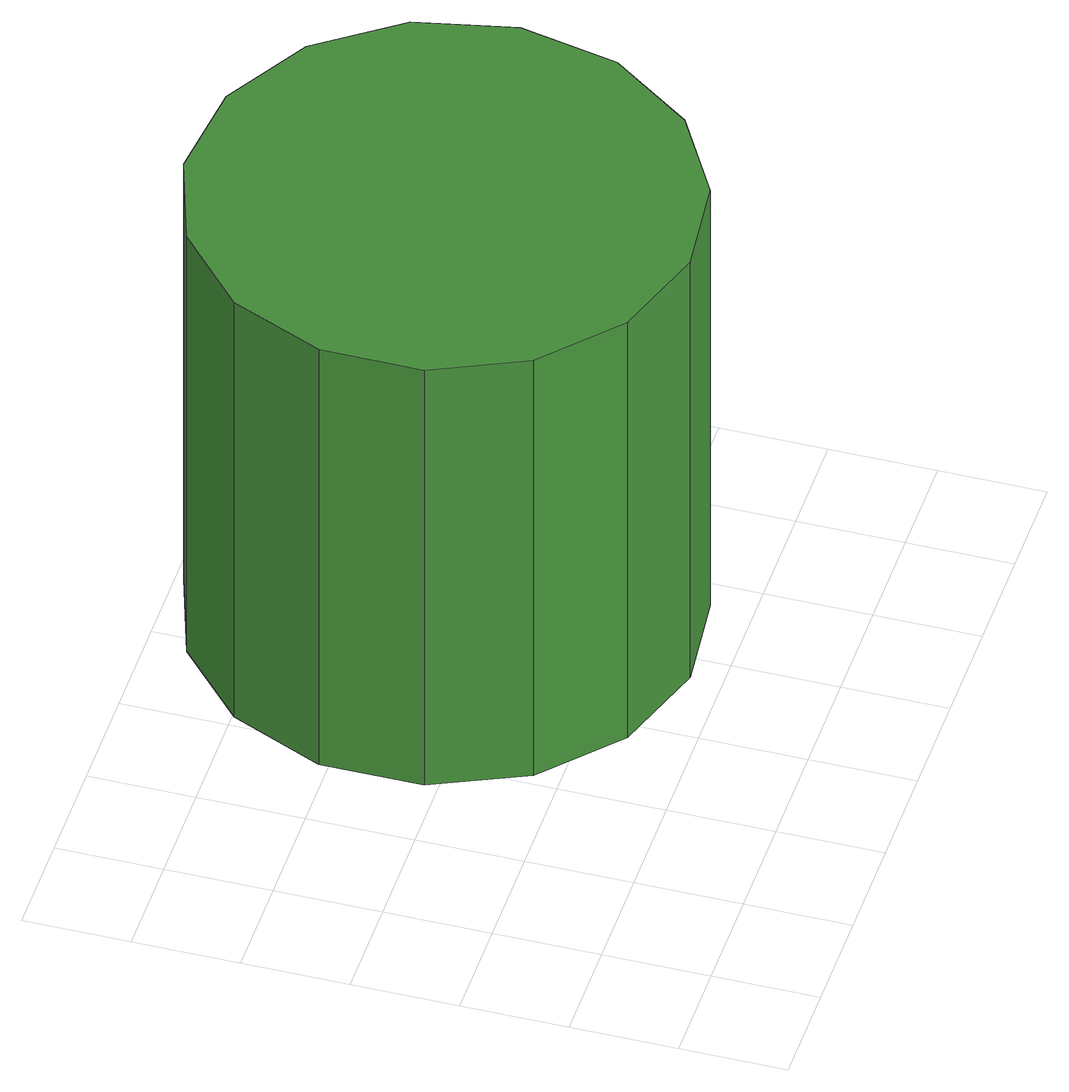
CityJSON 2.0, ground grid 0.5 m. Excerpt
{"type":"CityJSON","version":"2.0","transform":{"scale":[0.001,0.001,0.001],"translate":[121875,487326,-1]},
"CityObjects":{
"tree1":{"type":"SolitaryVegetationObject","attributes":{"function":"something"},"geometry":[{"type":"MultiSurface","lod":"1","boundaries":[[[0,1,2,3,4,5,6,7,8,9,10,11,12,13,14]],[[15,16,17,18,19,20,21,22,23,24,25,26,27,28,29]],[[0,29,28,1]],[[1,28,27,2]],[[2,27,26,3]],[[3,26,25,4]],[[4,25,24,5]],[[5,24,23,6]],[[6,23,22,7]],[[7,22,21,8]],[[8,21,20,9]],[[9,20,19,10]],[[10,19,18,11]],[[11,18,17,12]],[[12,17,16,13]],[[13,16,15,14]],[[14,15,29,0]]]}]}
},
"vertices":[
[3164,1807,3034],[3063,2279,3034],[2779,2670,3034],[2361,2912,3034],[1880,2963,3034],[1420,2813,3034],[1061,2490,3034],[864,2048,3034],[864,1565,3034],[1061,1123,3034],[1420,800,3034],[1880,651,3034],[2361,701,3034],[2779,943,3034],[3063,1334,3034],[3063,1334,618],[2779,943,618],[2361,701,618],[1880,651,618],[1420,800,618],[1061,1123,618],[864,1565,618],[864,2048,618],[1061,2490,618],[1420,2813,618],[1880,2963,618],[2361,2912,618],[2779,2670,618],[3063,2279,618],[3164,1807,618]
]}
